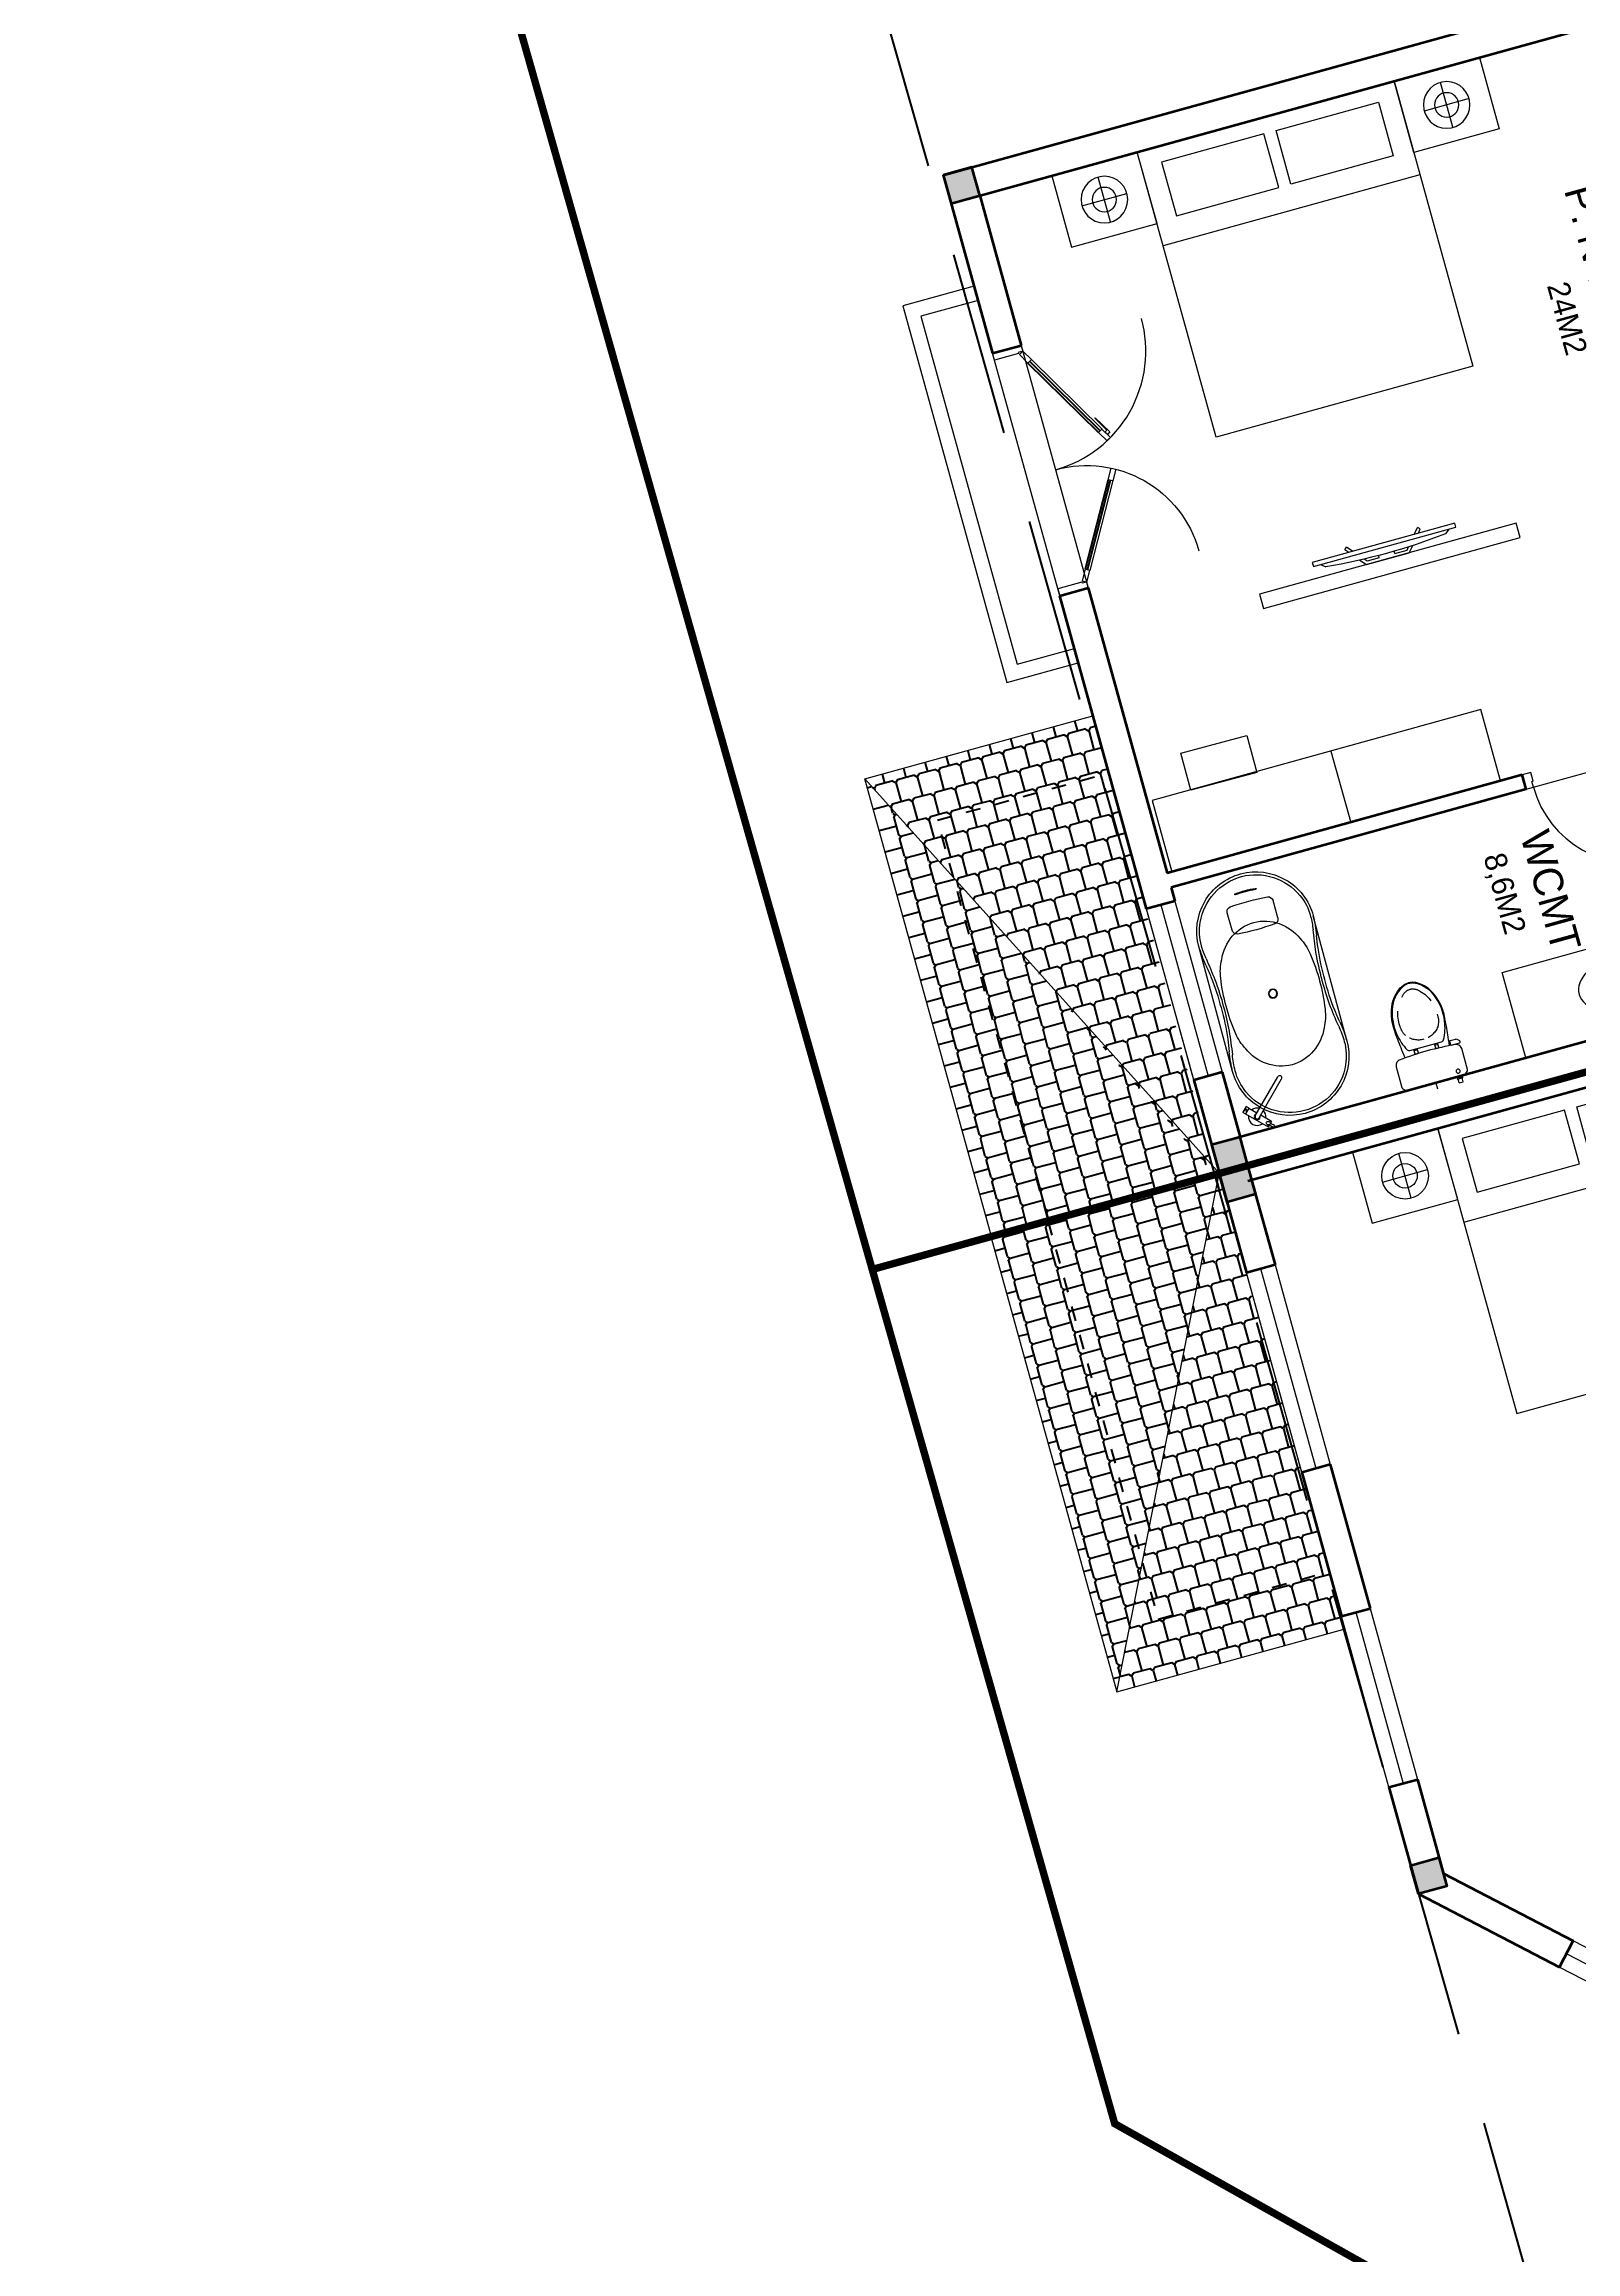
# Model space of a CAD drawing. Header units: metres. Extents: x 568332 to 569219, y 2065964 to 2066430.
# Drawn here: x 568431.95 to 568442.3, y 2066350.27 to 2066365.19 of the extents above; entities that cross this region are included whole.
import ezdxf

# ---------------------------------------------------------------- set-up
doc = ezdxf.new("R2010")
doc.units = ezdxf.units.M
for name, pattern in [('$AUDIT_BAD_LTYPE2', [0]), ('HIDDEN', [0.375, 0.25, -0.125]), ('xref-thap C (mb tang 32-2)$0$HIDDEN', [0.375, 0.25, -0.125])]:
    doc.linetypes.add(name, pattern=pattern)
doc.layers.get('0').update_dxf_attribs({"linetype": 'CONTINUOUS'})
doc.layers.get('DEFPOINTS').update_dxf_attribs({"linetype": 'CONTINUOUS'})
for name, color, linetype, lineweight in [('-CONCRETE', 1, 'CONTINUOUS', 35), ('-DIM', 9, 'CONTINUOUS', 13), ('-DOOR', 137, 'CONTINUOUS', 9), ('-FURNITURE', 46, 'CONTINUOUS', 9), ('-LINE1', 7, 'CONTINUOUS', 18), ('-LINE2', 252, 'CONTINUOUS', 9), ('-WALL', 4, 'CONTINUOUS', 35), ('TEXT25', 2, 'CONTINUOUS', 13)]:
    doc.layers.add(name, color=color, linetype=linetype, lineweight=lineweight)
for name, color, linetype in [('-RANH GIOI LO DAT', 12, 'CONTINUOUS'), ('13. NET HATCH', 252, 'CONTINUOUS'), ('APOLIC', 7, 'CONTINUOUS'), ('RANHGIOI', 2, 'HIDDEN')]:
    doc.layers.add(name, color=color, linetype=linetype)
doc.styles.add('SVN_AVO_thuong', font='')
doc.styles.add('T1', font='', dxfattribs={"height": 200})
doc.styles.get('SVN_AVO_thuong').set_extended_font_data('SVN-Avo')
doc.styles.get('T1').set_extended_font_data('VNgeometric Light')

# ---------------------------------------------------------------- blocks, each defined once
blk = doc.blocks.new('A$C8a974c9c')
for p, q in [((1750.087982669494, 2957.416116623174), (1750.087982669657, 2642.58393779996)), ((1592.671893257969, 2800.000027211493), (1907.504072081182, 2800.000027211652)), ((1342.999452652235, 2500.000027214177), (1342.999452652119, 700.000027214177)), ((1750.087982669345, 242.5839378051005), (1750.087982669549, 557.4161166283138)), ((1592.67189325784, 400.0000272168018), (1907.504072081053, 400.0000272166017))]:
    blk.add_line(p, q)
for points in [[(1999.999452652235, 3100.000027209127), (1500.176512686827, 3100.000027209127), (1500.176512686827, 2500.000027214177), (1999.999452652235, 2500.000027214177)], [(1890.999452652235, 2360.000027214177), (1514.499452652235, 2360.000027214177), (1514.499452652148, 1642.500027214177), (1890.999452652148, 1642.500027214177)], [(1890.99945265209, 840.000027214177), (1514.49945265209, 840.000027214177), (1514.499452652148, 1557.500027214177), (1890.999452652148, 1557.500027214177)], [(1999.999452652119, 100.0000272192265), (1500.17651268671, 100.0000272192265), (1500.17651268671, 700.000027214177), (1999.999452652119, 700.000027214177)]]:
    blk.add_lwpolyline(points, close=True)
blk.add_lwpolyline([(1999.999452652235, 2500.000027214177), (-0.0005473477649502456, 2500.000027214177), (-0.0005473478813655674, 700.000027214177), (1999.999452652119, 700.000027214177), (1999.999452652235, 2500.000027214177)])
for centre, radius in [((1750.087982669561, 2800.000027211581), 157.4160894116067), ((1750.087982669561, 2800.000027211581), 82.41608941160666), ((1750.087982669432, 400.0000272166926), 157.4160894116067), ((1750.087982669432, 400.0000272166926), 82.41608941160666)]:
    blk.add_circle(centre, radius)
blk = doc.blocks.new('A$C5C575821')
at = {"layer": '-CONCRETE'}
h = blk.add_hatch(color=256, dxfattribs=at)
h.dxf.hatch_style = 1
h.paths.add_polyline_path([(-0.00237559899687767, 200.0000000000146), (-0.00237559899687767, 1.455191522836685e-11), (199.9976244010031, 1.455191522836685e-11), (199.9976244010031, 200.0000000000146)])
blk.add_lwpolyline([(-0.00237559899687767, 1.455191522836685e-11), (199.9976244010031, 1.455191522836685e-11), (199.9976244010031, 200.0000000000146), (-0.00237559899687767, 200.0000000000146)], close=True, dxfattribs=at)
blk = doc.blocks.new('M41-T3')
at = {"layer": '13. NET HATCH'}
h = blk.add_hatch(dxfattribs=at)
h.set_pattern_fill('MAIGO-12', color=256, scale=300, angle=-0.3886114450592199)
h.set_pattern_definition([(359.6113885549408, (-37137.13903298441, 1641.299775480991), (76.01564947875212, 149.487862498343), [120, -30, 120, -30]), (89.61138855494079, (-37152.03695050508, 1656.401167918229), (-73.9809003114231, 150.5052370820075), [135, -165]), (44.61138855494077, (-37167.13834294246, 1641.503250397742), (76.0156494801983, 149.4878625011869), [21.21320343600001, -403.0508652000001]), (134.6113885549408, (-37137.13903298441, 1641.299775480991), (-73.98090031283057, 150.5052370848708), [21.213203436, -403.0508652])])
h.paths.add_polyline_path([(195374.6693535397, -1631728.847600698), (194525.1257469355, -1631303.001229608), (194264.6186787314, -1631172.418186224), (194264.7058203623, -1632372.417588839), (196976.6253839931, -1632531.851892547), (196244.2080881338, -1632164.716827153)])
h.paths.add_polyline_path([(194264.7058203623, -1632372.417588839), (194264.7348676304, -1632772.418186224), (197456.5438999855, -1632772.418188221), (196976.6253839931, -1632531.851892547)])
h = blk.add_hatch(dxfattribs=at)
h.set_pattern_fill('MAIGO-12', color=256, scale=300, angle=269.6113885549408)
h.set_pattern_definition([(269.6113885549407, (-37227.74738760872, 1551.912270356901), (149.487862498343, -76.01564947875215), [120, -29.99999999999999, 120, -29.99999999999999]), (359.6113885549408, (-37212.64599517133, 1566.810187877622), (150.5052370820075, 73.98090031142307), [135, -165]), (314.6113885549408, (-37227.543912692, 1581.911580315093), (149.4878625011869, -76.01564948019833), [21.213203436, -403.0508652]), (44.61138855494077, (-37227.74738760872, 1551.912270356901), (150.5052370848708, 73.98090031283054), [21.21320343600001, -403.0508652000001])])
h.paths.add_polyline_path([(196976.6253839931, -1632531.851892547), (197456.5438999855, -1632772.418188221), (197456.5439009868, -1631172.418188221), (197056.5439009868, -1631172.418187971)])
h.paths.add_polyline_path([(197056.5439009868, -1631172.418187971), (196730.5824399553, -1631172.418187767), (194264.6186871263, -1631172.533789743), (196136.7559856068, -1632110.854862244), (196976.6253839931, -1632531.851892547)])
at = {"layer": '-DOOR'}
blk.add_line((196730.5824399553, -1631172.418187767), (194590.5824399554, -1631172.418186427), dxfattribs=at)
blk.add_lwpolyline([(200714.4010412867, -1629367.188031755), (199899.2655435106, -1630247.843537764), (200046.0414611874, -1630383.699454051), (200861.1769589635, -1629503.043948042)], close=True, dxfattribs=at)
for points in [[(200787.7890001251, -1629435.115989898), (199972.6535024042, -1630315.771495959)], [(194960.5824400807, -1630972.418186659), (196360.5824400807, -1630972.418187572)], [(197369.2682337353, -1630972.418188167), (198569.2958360437, -1630972.418188918)], [(196360.5824400181, -1631072.418187554), (194960.582440018, -1631072.418186676)], [(197368.5899684118, -1631072.418188166), (198568.6175707202, -1631072.418188917)], [(196360.5824399553, -1631172.418187535), (194960.5824399553, -1631172.418186659)], [(198567.9393053967, -1631172.418188917), (197367.9117030883, -1631172.418188166)]]:
    blk.add_lwpolyline(points, dxfattribs=at)
at = {"layer": '-LINE1'}
for p, q in [((194264.6186787314, -1631172.418186224), (194264.7348676304, -1632772.418186224)), ((197456.5438999855, -1632772.418188221), (197456.5439009868, -1631172.418188222)), ((194264.7348676304, -1632772.418186224), (197456.5438999855, -1632772.418188221))]:
    blk.add_line(p, q, dxfattribs=at)
blk.add_lwpolyline([(197456.5438999855, -1632772.418188221), (194264.6186787314, -1631172.418186224)], dxfattribs=at)
at = {"layer": '-RANH GIOI LO DAT', "linetype": 'HIDDEN', "ltscale": 10, "const_width": 50.00000000000001}
blk.add_lwpolyline([(194264.7348678112, -1615664.928446054), (194264.7348673344, -1633604.640497446), (200264.8498737812, -1633563.943802118), (205264.7348668575, -1628530.031318903), (205264.7348670959, -1615664.928446054)], close=True, dxfattribs=at)
at = {"layer": '-WALL'}
for p, q in [((194264.7348676304, -1631172.418186224), (194264.734867609, -1617664.925159693)), ((194364.734867609, -1630999.582330684), (194364.734867609, -1626514.760981833)), ((199228.050712373, -1630973.0101369), (199899.2655435106, -1630247.843537764)), ((199316.0027178377, -1631172.418189385), (200046.0414611874, -1630383.699454051)), ((194365.9775095708, -1630972.418186287), (194960.5824400807, -1630972.418186659)), ((196360.5824400807, -1630972.418187535), (197369.2682337353, -1630972.418188167)), ((198569.2958360437, -1630972.418188918), (199229.4052199547, -1630972.418189331)), ((194264.6186787315, -1631172.418186224), (194960.5824399553, -1631172.418186659)), ((196360.5824399556, -1631172.418187535), (197367.9117030883, -1631172.418188166)), ((198567.9393053967, -1631172.418188917), (199316.0027178377, -1631172.418189385))]:
    blk.add_line(p, q, dxfattribs=at)
for points in [[(200046.0414612147, -1630383.699454077), (199899.2655435381, -1630247.84353779)], [(194960.5824400807, -1630972.418186659), (194960.5824399554, -1631172.418186657)], [(196360.5824400807, -1630972.418187572), (196360.5824399556, -1631172.418187535)], [(197367.9117030883, -1631172.418188166), (197369.2682337353, -1630972.418188167)], [(198567.9393053967, -1631172.418188917), (198569.2958360437, -1630972.418188918)]]:
    blk.add_lwpolyline(points, dxfattribs=at)
at = {"layer": 'DEFPOINTS', "linetype": 'HIDDEN', "ltscale": 5}
for p, q in [((197056.5439002358, -1632372.418187971), (197056.5439009868, -1631172.418187971)), ((194264.7058203623, -1632372.417588839), (197056.5439002358, -1632372.418187971))]:
    blk.add_line(p, q, dxfattribs=at)
at = {"layer": '-FURNITURE', "rotation": 180}
blk.add_blockref('A$C8a974c9c', (196364.7343201977, -1627165.544855847), dxfattribs=at)
at = {"layer": '-WALL', "xscale": -1}
for p in [(194464.6163031324, -1631172.418186224), (199316.0040176041, -1631172.418187804)]:
    blk.add_blockref('A$C5C575821', p, dxfattribs=at)
blk = doc.blocks.new('A$C52EE6B0C')
for p, q in [((-17.20769670707523, 15.73427220259327), (17.21740616677562, 15.73427220259327)), ((-17.20769664159161, -15.76179078378482), (17.25286010079435, -15.76177874789573))]:
    blk.add_line(p, q)
for radius in [1.2047244094, 1.0625984252]:
    blk.add_circle((0.004854760598391294, -0.01375929062487558), radius)
for centre, radius, start, end in [((-17.24314525874797, -0.01207868778146803), 15.74633857169191, 90.00004679933201, 180.0060212317107), ((-17.21041953764507, 0.001682114729192108), 15.03342542002128, 114.0143397923319, 180.0588324882195), ((-17.25508472573711, 0.1019342582440004), 14.92367355756088, 89.89259614786677, 114.0143398310184), ((-18.18116453613038, -21.56814891623799), 37.31420158923805, 80.32537186998005, 88.55949406869577), ((-17.85723445771146, -16.41196067107376), 31.44385665188106, 80.95530103647799, 88.85173392611411), ((3.492732717044419, 116.0118507486186), 102.6900642221361, 260.8064278436171, 264.356453546728), ((-5.419667109847069, -2.205582012422383), 14.69270855791083, 98.51976196149644, 117.8512947361469), ((10.00461303815246, 158.7953360565007), 145.2428134353977, 261.321760178495, 262.6566174950622), ((-0.8758374273893423, 77.0744670072454), 62.80248494290996, 262.9722866301048, 270.8034968767962), ((-0.2559751088847406, -36.67531980102649), 49.54707038386372, 89.69837733597764, 98.51976196149644), ((-0.4392543211579323, 89.40770245710155), 75.83928513553873, 265.3361413481834, 270.3355216603239), ((0.8855469487607479, 77.0744670072454), 62.80248494290996, 269.1965031232039, 277.0277133698951), ((0.5786736126174219, 84.46415005414747), 70.89675459107134, 269.5362586194438, 275.7509718273354), ((0.26568463028525, -36.67531980102649), 49.54707038386372, 81.48023803850357, 90.30162266402236), ((5.429376631247578, -2.205582012422383), 14.69270855791083, 62.14870526385309, 81.48023803850357), ((-18.4352474148327, 226.8786012548953), 214.5500408366301, 276.9922117853802, 278.5967700074263), ((-9.994903516751947, 158.7953360565007), 145.2428134353977, 277.3433825049378, 278.678239821505), ((18.19087405753089, -21.56814891623799), 37.31420158923805, 91.44050593130423, 99.67462813001998), ((17.49661970126908, -11.01489087357186), 26.04177352760918, 90.57161639594337, 98.52623542419117), ((17.38028173809289, 0.6458196171442978), 14.38048270410287, 65.5240217261104, 90.57161639594337), ((17.25285478011938, -0.01207868778146803), 15.74633857169191, 359.9939787682893, 89.999953200668), ((17.03142645675689, -0.1205247127218172), 15.22249436628161, 0.4018525137937155, 65.5240217261104), ((-7.450100970658241, -0.4025184732163325), 12.18724008712164, 113.3669392692271, 178.1720206420629), ((7.459810492087854, -0.4025184732163325), 12.18724008712164, 1.827979357937088, 66.63306073077288), ((28.29923964393674, 2.770475775178056), 0.2863587186237817, 160.8078893687392, 185.677575747249), ((1.032724158198107, 0.0596931052277796), 27.11457574387047, 359.8447870516113, 5.677575747249001), ((28.14528837171383, 2.82406351249665), 0.1233475539422422, 123.474108831765, 160.8078893687392), ((28.11764562025201, 2.865868186636362), 0.07323016681635565, 85.79124561711077, 123.474108831765), ((28.11499697584077, 2.829875804425683), 0.1093198730242431, 39.09426345110634, 85.79124561711077), ((27.9923979784362, 2.718469867249951), 0.2748749163090767, 4.941295606222266, 41.00239497281166), ((1.841417531803017, 0.05082119413418695), 26.56153366930607, 359.8606935406443, 5.815426488843808), ((-17.24314525874797, -0.01544044824549928), 15.74633857169191, 179.9939787682893, 269.999953200668), ((-17.21041951692314, -0.02920073014684021), 15.03342545060523, 179.9411309193374, 245.9856601689816), ((-7.450100970658241, 0.3749993371893652), 12.18724008712164, 181.8279793579371, 246.6330607307729), ((7.459810492087854, 0.3749993371893652), 12.18724008712164, 293.3669392692271, 358.1720206420629), ((17.25285478011938, -0.01544044824549928), 15.74633857169191, 270.000046799332, 0.006021231710728335), ((17.0314264257031, 0.09300610912032425), 15.22249441194929, 294.4759783475301, 359.5981396082714), ((28.29923964393674, -2.797994911205024), 0.2863587186237817, 174.322424252751, 199.1921106312608), ((1.032724158198107, -0.08721224125474691), 27.11457574387047, 354.322424252751, 0.1552129483886985), ((28.14528837171383, -2.851582648523618), 0.1233475539422422, 199.1921106312608, 236.525891168235), ((28.11764562025201, -2.89338732266333), 0.07323016681635565, 236.525891168235, 274.2087543828892), ((28.11499697584077, -2.85739494045265), 0.1093198730242431, 274.2087543828892, 320.9057365488936), ((27.9923979784362, -2.745989003276918), 0.2748749163090767, 318.9976050271883, 355.0587043937777), ((1.841417531803017, -0.07834033016115427), 26.56153366930607, 354.1845735111562, 0.1393064593556944), ((-5.419667109847069, 2.178062876395416), 14.69270855791083, 242.1487052638531, 261.4802380385036), ((5.429376631247578, 2.178062876395416), 14.69270855791083, 278.5197619614964, 297.8512947361469), ((-17.25508472573711, -0.1294528978760354), 14.92367355756088, 245.9856601689816, 270.1074038521332), ((-18.18116453613038, 21.54062978021102), 37.31420158923805, 271.4405059313042, 279.6746281300199), ((-17.85723445771146, 16.38444203144172), 31.44385665188106, 271.1482660738859, 279.044698963522), ((3.492732717044419, -116.0393693881924), 102.6900642221361, 95.64354645327202, 99.19357215638293), ((10.00461303815246, -158.8228551925276), 145.2428134353977, 97.3433825049378, 98.67823982150497), ((-0.8758374273893423, -77.10198614327237), 62.80248494290996, 89.19650312320385, 97.02771336989514), ((-0.2559751088847406, 36.64780066499952), 49.54707038386372, 261.4802380385036, 270.3016226640223), ((-0.4392543211579323, -89.43522109673359), 75.83928513553873, 89.66447833967614, 94.66385865181664), ((0.26568463028525, 36.64780066499952), 49.54707038386372, 269.6983773359776, 278.5197619614964), ((0.5786736126174219, -84.4916686937795), 70.89675459107134, 84.24902817266455, 90.4637413805562), ((0.8855469487607479, -77.10198614327237), 62.80248494290996, 82.97228663010486, 90.80349687679617), ((-18.4352474148327, -226.9061198945274), 214.5500408366301, 81.40322999257371, 83.00778821461982), ((-9.994903516751947, -158.8228551925276), 145.2428134353977, 81.32176017849503, 82.65661749506219), ((18.19087405753089, 21.54062978021102), 37.31420158923805, 260.32537186998, 268.5594940686958), ((17.49661970126908, 10.98737223393982), 26.04177352760918, 261.4737645758088, 269.4283836040566), ((17.38028173809289, -0.6733382567763329), 14.38048270410287, 269.4283836040566, 294.4759782738896)]:
    blk.add_arc(centre, radius, start, end)
at = {"layer": 'DEFPOINTS'}
for tag, p in [('MODELNUMBER', (0, 0)), ('TRADENAME', (0, -0.001666666648816317)), ('PRODUCT', (0, -0.003333333355840296)), ('MATERIAL', (0, -0.005000000004656613))]:
    blk.add_attdef(tag, p, '', height=0.001, dxfattribs=at)
blk = doc.blocks.new('A$C4D835AF5')
at = {"layer": '-FURNITURE', "ltscale": 8}
for p, q in [((-3.937007874133997, 0.3346456687140744), (-3.937007874133997, 0.8661417323164642)), ((-3.856363968050573, 0.3149606298829895), (-3.917322834720835, 0.3149606298829895)), ((3.14960629917914, 0.905511811026372), (-3.897637795307674, 0.905511811026372)), ((-3.549881889834069, 0.4615121080132667), (-3.549881889834069, 0.4918150943994988)), ((-3.339881889871322, 0.4918150943994988), (-3.339881889871322, 0.4615121080132667)), ((-0.5905511811724864, 0), (-0.5905511811724864, -12.08661417319672)), ((0.5905511810560711, 0), (0.5905511810560711, -12.08661417319672)), ((3.14960629917914, -0.9055118109972682), (3.14960629917914, 0.905511811026372)), ((3.169291338417679, 0.8956692913197912), (3.14960629917914, 0.8956692913197912)), ((3.169291338417679, -0.8956692912906874), (3.169291338417679, 0.8956692913197912)), ((3.188976377830841, 0.905511811026372), (3.976377952611074, 0.905511811026372)), ((3.996062992024235, -0.8858222072885837), (3.996062992024235, 0.8858183881966397)), ((-3.937007874133997, -0.8661417323164642), (-3.937007874133997, -0.3346456698782276)), ((-3.859123134170659, -0.3149606298829895), (-3.917322834720835, -0.3149606298829895)), ((-0.5905511811724864, -0.9055118109972682), (-3.897637795307674, -0.9055118109972682)), ((-3.702086295757908, -0.4482994973659515), (-3.703305563307367, -0.4183928251150064)), ((-3.626116961007938, -0.4552132484968752), (-3.624325704469811, -0.4472871391335502)), ((-3.592593900160864, -0.4693618138844613), (-3.593808271281887, -0.4553162374941166)), ((-3.516390349017456, -0.4728221969853621), (-3.515662283170968, -0.4687519224826247)), ((-3.483023508393671, -0.4913916403020266), (-3.485677747870795, -0.4713251190551091)), ((-3.406740271369927, -0.4913916403020266), (-3.404085924616084, -0.4713243082514964)), ((-3.373373430629726, -0.4728221969853621), (-3.374101741297636, -0.4687505542242434)), ((-3.297169879544526, -0.4693618138844613), (-3.295955249399412, -0.4553132418950554)), ((-3.263646818697453, -0.4552132484968752), (-3.265438825008459, -0.4472838216461241)), ((-3.187677483947482, -0.4482994973659515), (-3.186458005278837, -0.4183876432944089)), ((3.14960629917914, -0.9055118109972682), (0.5905511810560711, -0.9055118109972682)), ((3.169291338417679, -0.8956692912906874), (3.14960629917914, -0.8956692912906874)), ((3.188976377830841, -0.9055118109972682), (3.976377952611074, -0.9055118109972682))]:
    blk.add_line(p, q, dxfattribs=at)
for radius in [0.3110236219999999, 0.264425112]:
    blk.add_circle((3.582677165279165, 0), radius, dxfattribs=at)
for centre, radius, start, end in [((-5.172746209602337, -0.009833991935011), 0.2398274364867001, 175.3988683949836, 267.683684738816), ((-5.162281866127159, 0.001097322150599211), 0.2496571373087167, 92.26055198415715, 178.0931381794738), ((-5.411562051915098, -2528.914153773454), 2529.164725280366, 89.9660810117202, 89.99457585702427), ((-3.897637795307674, 0.8661417323164642), 0.03937007869999999, 90, 180), ((-3.917322834720835, 0.334645669296151), 0.0196850394, 180, 270), ((-3.444696608930826, -0.1800324727082625), 0.6800319107999998, 90.0155575041171, 98.89806549202986), ((-3.445067178807221, -0.1800325420044828), 0.6800319804999999, 81.10193476241767, 89.98433540355451), ((-5.820766091346741e-11, 0), 2.3622047244, 22.54031043733562, 157.4596895626644), ((-5.820766091346741e-11, 0), 0.7874015747999998, 318.5903779145428, 221.4096220854572), ((-5.820766091346741e-11, 0), 0.5905511810999999, 0, 180), ((3.188976377830841, 0.8858267717296258), 0.0196850394, 90, 180), ((3.976377952611074, 0.8858267717296258), 0.0196850394, 0, 90), ((-4.563514047302306, 275.4393603570643), 275.6895205756396, 269.8713704548476, 270.134413801293), ((-3.917322834720835, -0.334645669296151), 0.0196850394, 90, 180), ((-3.897637795307674, -0.8661417323164642), 0.03937007869999999, 180, 270), ((-3.69050836347742, -0.4472920451080427), 0.01162168131717254, 184.9730588167124, 258.0340652050838), ((-3.646140178490896, -0.2514027326542418), 0.2124717066311285, 257.2815863172942, 272.5837431166033), ((-3.637047897733282, -0.4523756541602779), 0.01129324217511807, 272.4656825237923, 345.4476281752974), ((-3.581550852512009, -0.4681202150823083), 0.01111262650185997, 186.4149760746678, 247.4426638316044), ((-3.544597993255593, -0.2922010583861265), 0.190689105969796, 257.5175194414243, 274.7853332085882), ((-3.528885980602354, -0.4692233995883726), 0.01300354377461912, 270.8627506118385, 343.9333648868276), ((-3.471052158158273, -0.4887641616223846), 0.01225629918881619, 192.3790292665462, 260.142289403178), ((-3.445049900154117, -0.295684714539675), 0.2070703525339242, 262.2005895473907, 277.9341143868692), ((-3.417906698421575, -0.4895470514893532), 0.01131775609399448, 277.3077516790804, 350.6199838641652), ((-3.361692738719285, -0.4698820120247547), 0.01204505090893129, 194.128595859641, 259.0416995531207), ((-3.342932183295488, -0.2742454641556833), 0.2085271705549764, 264.2062775251951, 279.0284077801071), ((-3.310024282021914, -0.4671465401770547), 0.01304389132053663, 269.1875638990808, 350.2219325995679), ((-3.252893783501349, -0.4524938771792222), 0.01109156189044463, 194.1921654394817, 261.8514003855582), ((-3.243402015476022, -0.2392133744724561), 0.2245328352159587, 267.1755962354845, 281.6727780298017), ((-3.20032295252895, -0.4465554517519195), 0.01276517026006314, 280.6032237323427, 352.1473828500294), ((-5.820766091346741e-11, 0), 2.3622047244, 202.5403104373356, 255.4906014981622), ((-5.820766091346741e-11, 0), 2.3622047244, 284.5092583305358, 337.4596895626644), ((3.188976377830841, -0.8858267716132104), 0.0196850394, 180, 270), ((3.976377952611074, -0.8858267716132104), 0.0196850394, 270, 0), ((-5.820766091346741e-11, -12.08661417319672), 0.5905511810999999, 180, 0)]:
    blk.add_arc(centre, radius, start, end, dxfattribs=at)
blk.add_ellipse((-3.444881830888335, -0.001299991592532024), major_axis=(0.5549964930499999, 1.979270000163069e-05), ratio=0.8491940411667758, dxfattribs=at)
for tag, p in [('TRADENAME', (-0.004336408572271466, 0.006709126027999446)), ('MODELNUMBER', (-0.004336408572271466, 0.008375792705919594)), ('PRODUCT', (-0.004336408572271466, 0.005042459379183128)), ('MATERIAL', (-0.004336408572271466, 0.003375792701262981))]:
    blk.add_attdef(tag, p, '', height=0.0009999999999999998, dxfattribs=at)
blk = doc.blocks.new('A$C06914B9D')
at = {"layer": '-FURNITURE', "ltscale": 5}
for p, q in [((294.6599550954998, -1372.946706551127), (294.593063864857, -1495.269907747395)), ((614.665790906176, -1373.70155921299), (614.5996415428817, -1494.51505508367))]:
    blk.add_line(p, q, dxfattribs=at)
for centre, radius, start, end in [((328.8346441350877, -1372.66104604397), 34.19417278572232, 97.79750243114067, 180.4786434526077), ((449.6535268053412, -3017.262859358452), 1683.161974464355, 85.38531070553488, 94.27462811831235), ((580.4543413612992, -1373.438239138573), 34.19417278572232, 359.5587913520952, 82.23993242046836), ((328.802044255659, -1495.589171717875), 34.19417278572232, 179.4650466896836, 262.14618768116), ((449.2141993120313, 149.0575992399827), 1683.174451148718, 265.7381508570538, 274.6274353096679), ((580.4225383251905, -1494.74476924073), 34.19417278572232, 277.7037576780962, 0.384898782282091)]:
    blk.add_arc(centre, radius, start, end, dxfattribs=at)
at = {"layer": '-FURNITURE', "ltscale": 8}
ref = blk.add_blockref('A$C4D835AF5', (131.1496618650854, -111.8140449207276), dxfattribs=dict(at, xscale=-25.08682081009749, yscale=25.08682081009749, zscale=25.08682081009749, rotation=45.00000000000001))
ref.add_attrib('MODELNUMBER', 'K-T97328-4', (131.0602679159492, -111.5708033395931), dxfattribs={"layer": 'DEFPOINTS', "height": 0.02508682081009749, "rotation": 224.9999999245364})
ref.add_attrib('TRADENAME', 'PURIST', (131.0898330230266, -111.6003684485331), dxfattribs={"layer": 'DEFPOINTS', "height": 0.02508682081009749, "rotation": 224.9999999245364})
ref.add_attrib('PRODUCT', 'BATH FILLER', (131.1193981114775, -111.6299335351214), dxfattribs={"layer": 'DEFPOINTS', "height": 0.02508682081009749, "rotation": 224.9999999245364})
ref.add_attrib('MATERIAL', 'PREMIUM MATERIALS', (131.1489632185549, -111.6594986421987), dxfattribs={"layer": 'DEFPOINTS', "height": 0.02508682081009749, "rotation": 224.9999999245364})
at = {"layer": '-FURNITURE'}
ref = blk.add_blockref('A$C52EE6B0C', (450.3224925715476, -887.8775309827179), dxfattribs=dict(at, xscale=25.39829667096628, yscale=25.39829667096628, zscale=25.39829667096628, rotation=270))
ref.add_attrib('MODELNUMBER', 'K-1800', (450.3224925715476, -887.8775309827179), dxfattribs={"layer": 'DEFPOINTS', "height": 0.02539829667096628, "rotation": 270})
ref.add_attrib('TRADENAME', 'ABRAZO', (450.2801620643586, -897.8758592382073), dxfattribs={"layer": 'DEFPOINTS', "height": 0.02539829667096628, "rotation": 270})
ref.add_attrib('PRODUCT', 'BATH', (450.2378315906972, -897.8758592456579), dxfattribs={"layer": 'DEFPOINTS', "height": 0.02539829667096628, "rotation": 270})
ref.add_attrib('MATERIAL', 'LITHOCAST', (450.1955010872334, -897.8758592493832), dxfattribs={"layer": 'DEFPOINTS', "height": 0.02539829667096628, "rotation": 270})
blk = doc.blocks.new('A$C18091ED7')
for p, q in [((9.957147995010018e-09, -42.13376978135784), (0, -3.786117304116488e-07)), ((146.1412317672475, -26.59467297248193), (179.181621938591, -26.59467296488583)), ((146.1412317672475, -26.59467297248193), (146.1412317680188, -30.17859706786112)), ((146.1412317680188, -30.17859706786112), (165.7503655985456, -30.17859706340823)), ((153.0594147269658, -36.79204952501459), (146.1412317680188, -30.17859706786112)), ((152.3191092506386, -2.717133611440659e-07), (152.3191092568413, -26.59467297093943)), ((152.3191092506386, -2.717133611440659e-07), (179.1816219322718, -2.654269337654114e-07)), ((153.0594147269658, -36.79204952501459), (165.7503656001572, -36.79204952192958)), ((153.0594147275151, -39.73033438943094), (153.0594147269658, -36.79204952501459)), ((153.0594147275151, -39.73033438943094), (178.4413164740145, -39.73033438349376)), ((153.0594147275151, -39.73033438943094), (178.4413164740145, -39.73033438349376)), ((153.0594147275151, -39.73033438943094), (153.0594147281554, -42.13376974494895)), ((185.3594994290725, -30.17859705851879), (165.7503655985456, -30.17859706340823)), ((178.4413164733487, -36.79204951884458), (165.7503656001572, -36.79204952192958)), ((185.3594994290725, -30.17859705851879), (178.4413164733487, -36.79204951884458)), ((178.4413164733487, -36.79204951884458), (178.4413164740145, -39.73033438349376)), ((178.4413164740145, -39.73033438349376), (178.4413164746547, -42.1337697392446)), ((179.1816219322718, -2.654269337654114e-07), (179.181621938591, -26.59467296488583)), ((179.181621938591, -26.59467296488583), (185.3594994283012, -26.59467296337243)), ((185.3594994283012, -26.59467296337243), (185.3594994290725, -30.17859705851879)), ((-83.25994817525861, -267.3592828898691), (-83.259948167517, -299.9634285944048)), ((-83.25994817257379, -278.4883151478134), (-83.25994817046012, -287.6388527823146)), ((-60.91100930959874, -290.0299398849311), (-83.25994816994717, -290.0299398901407)), ((-62.88950393904452, -265.3807882612164), (-81.28145355204106, -265.3807882657275)), ((-60.91100931491019, -267.3592828844266), (-60.91100930728498, -299.9634285889624)), ((60.9110093945892, -267.3592828557594), (60.9110094022144, -299.9634285600623)), ((60.91100939990065, -290.029939856031), (83.25994826024908, -290.0299398510542)), ((62.88950401780676, -265.3807882316178), (81.2814536308033, -265.3807882273395)), ((83.25994825493763, -267.3592828505498), (83.25994826256283, -299.9634285550856)), ((83.25994825750604, -278.488315108727), (83.2599482596197, -287.6388527429954)), ((165.3959958605519, -261.9873972070927), (165.3959958671003, -289.7349902229907)), ((167.8691141396885, -259.5142789271486), (228.0810223811895, -259.5142789128586)), ((167.8691141472664, -292.2081085020036), (206.7175896017579, -292.2081084926904)), ((230.5541406641933, -274.3229751045001), (230.5541406613593, -261.9873971916386))]:
    blk.add_line(p, q)
for points in [[(230.0000000517721, -218.5046414944518, -0.1374073801801567), (225.4781190853137, -234.6482587013161), (221.7949787454636, -240.7070387715066, -0.2360805181595358), (198.2560902649639, -255.4947853636986, -0.0519608230665726), (-198.2560901437319, -255.4947854572965, -0.236080518165078), (-221.7949786317113, -240.7070388760185), (-225.4781189743626, -234.6482588077488, -0.1374073801809237), (-229.9999999484608, -218.5046416030382), (-229.9999999831671, -71.98694829508895, -0.1989123673786679), (-226.3782021181105, -63.2431547633314), (-208.8906150607545, -45.75556769772083, -0.1989123673792025), (-200.1468215308087, -42.13376982865157), (9.971699910238385e-09, -42.13376978135784), (200.1468215506357, -42.13376973403501, -0.1989123673792025), (208.8906150822841, -45.75556759897154), (226.3782021480001, -63.24315465634572, -0.1989123673791691), (230.0000000170658, -71.98694818626973)], [(144.14367173758, -618.9627606730501, -0.2124047892419209), (26.30999211127346, -734.491494372196, -0.0276853236339062), (-0.5628229983012716, -738.609219571983, -0.0222792448073508), (-26.30999181118386, -734.4914943844487, -0.2124047892421136), (-144.1436714920528, -618.9627607410075, -0.1427957259999892), (-167.2376623962118, -428.0139674870588, -0.0930051380368448), (-127.9331820271946, -309.1271633332653, -0.2564387014614383), (-111.240849547703, -299.9634286007786), (4.746470949612558e-08, -299.9634285748762), (111.2408496426324, -299.9634285482753, -0.2564387014619951), (127.933182126606, -309.1271632729331, -0.0930051380368741), (167.2376625517572, -428.0139674081001, -0.1427957260000456)]]:
    blk.add_lwpolyline(points, format="xyb", close=True)
at = {"linetype": 'xref-thap C (mb tang 32-2)$0$HIDDEN', "ltscale": 100}
blk.add_lwpolyline([(61.00044987679576, -669.0176259216969, -0.1990312026443698), (1.417429302819073e-07, -698.769823720475, -0.1990312026443799), (-61.00044960746891, -669.0176259504806, -0.2189240232571595), (-131.9321382956405, -478.313622940972, -0.1537914605682739), (-112.4681372026971, -403.989815428853, -0.2367011859554165), (5.876427167095244e-08, -347.5870280214876, -0.2367011859554843), (112.4681373467611, -403.9898153757968, -0.1537914605681893), (131.9321384748619, -478.313622878748, -0.2189240232571754)], format="xyb", close=True, dxfattribs=at)
blk.add_circle((165.7503656100234, -78.39166221523192), 13.90362011701458)
for centre, radius, start, end in [((-81.28145355158267, -267.3592828894034), 1.978494623656905, 90.00000001354867, 180.0000000133402), ((-62.88950393858613, -267.3592828848923), 1.978494623656905, 1.334021322268115e-08, 90.00000001354867), ((62.88950401826514, -267.3592828552937), 1.978494623656905, 90.00000001354867, 180.0000000133402), ((81.28145363126168, -267.3592828510155), 1.978494623656905, 1.334021322268115e-08, 90.00000001354867), ((167.8691141402633, -261.9873972065106), 2.473118279571131, 90.00000001354867, 180.0000000133402), ((167.8691141466952, -289.7349902224087), 2.473118279571131, 180.0000000133402, 270.0000000135486), ((206.717589598069, -276.6690117186226), 15.53909677420133, 270.0000000135486, 306.4658507565522), ((168.3527972659103, -224.7572911087773), 80.08895368617857, 306.4658507565522, 320.3122930343796), ((228.0810223845983, -274.3229751050822), 2.473118279571131, 320.3122930343796, 1.334021322268115e-08)]:
    blk.add_arc(centre, radius, start, end)
for points, knots in [([(-155.6468228230951, -259.4535552573798), (-156.6353001506941, -267.2522313103836), (-164.2940232875517, -328.394745314552), (-169.1545302536251, -385.0939582949213), (-183.68571763406, -527.7705276800843), (-135.602968026873, -679.1126648240606), (-50.29344375100118, -735.2493608418445), (-19.70048385594782, -741.0901266933652), (1.531116140540689e-07, -743.6724421556864)], [130.6139379315478, 130.6139379315478, 130.6139379315478, 130.6139379315478, 152.8521090939923, 311.1293507817257, 417.703951170228, 561.3833927516608, 697.6926317810714, 710.812262267882, 710.812262267882, 710.812262267882, 710.812262267882]), ([(155.6468228994709, -259.4535551877343), (156.6353002305841, -267.2522312389628), (164.2940233960289, -328.3947452375724), (169.1545303888706, -385.0939582149149), (183.6857178367027, -527.7705275934422), (135.6029683008201, -679.1126647599449), (50.29344405157826, -735.2493608178338), (19.70048415924612, -741.0901266841101), (1.530679583083838e-07, -743.6724421554536)], [130.613937934949, 130.613937934949, 130.613937934949, 130.613937934949, 152.8521090939923, 311.1293507817257, 417.703951170228, 561.3833927516608, 697.6926317810714, 710.812262267882, 710.812262267882, 710.812262267882, 710.812262267882])]:
    blk.add_open_spline(points, degree=3, knots=knots)
blk = doc.blocks.new('Sink_Cicle')
blk.add_lwpolyline([(17.49999987077899, -50.00226151314564), (-17.49999987077899, -49.99773848685436), (-17.51615354442038, -252.2967581441626), (17.48384613892995, -252.3012811850058)], close=True)
blk.add_circle((0, -300), 17.5)
at = {"layer": 'DEFPOINTS'}
blk.add_line((0, -100), (0, 0), dxfattribs=at)
blk.add_wipeout([(17.499999870775355, -50.00226151314928), (-17.49999987078263, -49.99773848685436), (-17.516153544427652, -252.29675814416623), (17.48384613892631, -252.3012811850058)])
at = {"layer": '-FURNITURE', "linetype": 'Continuous'}
blk.add_ellipse((0, -300), major_axis=(-325, 0), ratio=0.5846153846153846, dxfattribs=at)
blk.add_line((-17.51421511289664, -237.2967582757119), (17.48578462866135, -237.3012813020032))
blk = doc.blocks.new('*U18')
at = {"linetype": '$AUDIT_BAD_LTYPE2'}
for p, q in [((70, 100), (69.99999999999999, 599.9999999999982)), ((89.99999999999999, 599.9999999999982), (90, 100))]:
    blk.add_line(p, q, dxfattribs=at)
for points in [[(49.99999999999999, 599.9999999999982), (89.99999999999999, 599.9999999999982), (89.99999999999999, 699.9999999999982), (49.99999999999999, 699.9999999999982), (49.99999999999999, 599.9999999999982)], [(49.99999999999999, 602.9059272893337), (50, 100)], [(50, 100), (90, 100), (90, 0), (50, 0), (50, 100)]]:
    blk.add_lwpolyline(points)
for points in [[(118.2698876160139, 494.5156181119073), (118.2698876160139, 664.1349438079906), (89.99999999999999, 664.1349438079906), (89.99999999999999, 635.8650561920058), (112.6159100928053, 635.8650561920058), (112.6159100928053, 494.5156181119073)], [(0, 0), (50, 0), (50, -40), (60, -40), (60, -100.0001724930698), (0, -100.0001724930698)], [(799.9999999999982, 7.105427357601134e-15), (749.9999999999982, 7.105427357601134e-15), (749.9999999999982, -40), (739.9999999999982, -40), (739.9999999999982, -100.0001724930698), (799.9999999999982, -100.0001724930698)]]:
    blk.add_lwpolyline(points, close=True)
at = {"linetype": '$AUDIT_BAD_LTYPE2', "ltscale": 0.3}
blk.add_arc((50, 0), 699.9999999999982, 0, 90, dxfattribs=at)
blk = doc.blocks.new('XR.MB.LM123$0$tvi 1')
blk.add_lwpolyline([(28.54445810673496, -2.291926648467779e-10), (28.54445810673496, -999.9999999999964), (-7.275957614183426e-12, -1000), (0, 0)], close=True)
for points in [[(28.54445810680045, -50.31958968611434), (52.37372755713295, -80.86315460130209)], [(-24.09820395050338, -235.5599978379832), (-39.09879504836863, -251.7939635238108)], [(0, -284.7849796677438), (-39.09879504836863, -251.7939635238108)], [(0, -255.9952397129928), (-24.09820395050338, -235.5599978379832)], [(69.66229681991535, -315.0836646851385), (111.1934016081432, -350.2927865858655), (111.193401608034, -649.712917566063), (69.68611289083492, -684.9110379843005)], [(89.09002233762294, -445.7449799550195), (89.09002233762294, -359.9578938602899), (70.91298945683957, -344.6203678706661)], [(89.09002233762294, -445.7449799550195), (73.49991829216015, -445.7449799550232)], [(89.09002233768115, -554.2550200447404), (89.09002233773936, -640.0421061392371), (70.91298945678864, -655.3796321293303)], [(89.09002233768115, -554.2550200447404), (73.49991829216015, -554.2550200447404)], [(0, -715.2150203320198), (-39.09879504836863, -748.2060364759491)], [(0, -744.004760287), (-24.09820395050338, -764.4400021620095)], [(-24.09820395050338, -764.4400021620095), (-39.09879504836863, -748.2060364759491)], [(28.54445810674224, -949.680410313882), (52.37372755713295, -919.1368453984578)]]:
    blk.add_lwpolyline(points)
blk.add_arc((-4025.16618952866, -499.9999999999964), 4099.025185406737, 354.1310878512652, 5.868912148527433)
blk = doc.blocks.new('*U280')
at = {"ltscale": 0.3}
for points in [[(1072.674700154433, 0, 0.4142135623730951), (50, 1022.674700154432, 0.4142135623730951)], [(1072.674700154433, 0, -0.4142135623730951), (2041.048088796201, 968.3733886417681, -0.4142135623730951)]]:
    blk.add_lwpolyline(points, format="xyb", dxfattribs=at)
for points in [[(851.5763366170432, 462.7903137218841), (136.6025403784439, 50.00000000000001)], [(849.0597297629282, 461.3373500772163), (869.0597297629282, 426.6963339258388), (955.662270141372, 476.6963339258389), (935.662270141372, 511.3373500772163), (849.0597297629282, 461.3373500772163)], [(1289.014674262052, 434.1866943208843), (1269.014674262052, 399.5456781695069), (1182.412133883608, 449.5456781695069), (1202.412133883608, 484.1866943208843), (1289.014674262052, 434.1866943208843)], [(1286.498067407937, 435.6396579655521), (1954.445548417757, 50)], [(136.6025403784439, 50.00000000000001), (156.6025403784439, 15.35898384862247), (70, -34.64101615137755), (50, 0), (136.6025403784439, 50.00000000000001)], [(1954.445548417757, 50), (1934.445548417757, 15.35898384862253), (2021.048088796201, -34.64101615137747), (2041.048088796201, 0), (1954.445548417757, 50)]]:
    blk.add_lwpolyline(points)
for points in [[(743.5726315373354, 433.0775999707701), (890.4672765629301, 517.8872628188117), (904.6022203709371, 493.4048219812125), (880.1197795333632, 479.2698781732201), (868.8118244869605, 498.8558308432944), (746.3996202989397, 428.1811118032451)], [(0, 0), (50, 0), (50, -40), (60, -40), (60, -245.9999999543969), (0, -245.9999999543969)], [(2091.048088796201, 0), (2041.048088796201, 0), (2041.048088796201, -40), (2031.048088796201, -40), (2031.048088796201, -245.9999999543969), (2091.048088796201, -245.9999999543969)]]:
    blk.add_lwpolyline(points, close=True)
at = {"layer": 'APOLIC', "linetype": '$AUDIT_BAD_LTYPE2'}
for p, q in [((146.6025403784439, 32.67949192431124), (859.0597297629282, 444.0168420015275)), ((869.0597297629282, 426.6963339258388), (156.6025403784439, 15.35898384862247)), ((1269.014674262052, 399.5456781695069), (1934.445548417757, 15.35898384862253)), ((1944.445548417757, 32.67949192431115), (1279.014674262052, 416.8661862451955))]:
    blk.add_line(p, q, dxfattribs=at)
blk = doc.blocks.new('M42-T3')
at = {"layer": '13. NET HATCH'}
h = blk.add_hatch(dxfattribs=at)
h.set_pattern_fill('MAIGO-12', color=256, scale=300, angle=269.6224606529348)
h.set_pattern_definition([(269.6224606529348, (-35144.89527032242, 1559.96632103296), (149.5025493181786, -75.9867603426121), [120, -30, 120, -30]), (359.6224606529348, (-35129.79675710856, 1574.867156537483), (150.4909378649969, 74.00998324897563), [135, -165]), (314.6224606529348, (-35144.69759261305, 1589.965669751167), (149.5025493210229, -75.98676034405774), [21.213203436, -403.0508652]), (44.62246065293481, (-35144.89527032242, 1559.96632103296), (150.4909378678599, 74.00998325038367), [21.21320343599999, -403.0508651999999])])
h.paths.add_polyline_path([(204251.4246713105, -1697856.604363505), (201927.2082937624, -1697821.423638144), (201443.1065085426, -1697821.517187881), (201523.4519252191, -1699182.083460787), (202363.4914647119, -1698762.951116505)])
h.paths.add_polyline_path([(201443.1065085426, -1697821.517187881), (201043.1065160112, -1697821.594485457), (201043.4157063122, -1699421.594455582), (201523.4519252191, -1699182.083460787)])
h = blk.add_hatch(dxfattribs=at)
h.set_pattern_fill('MAIGO-12', color=256, scale=300, angle=-0.3775393470651964)
h.set_pattern_definition([(359.6224606529348, (-35054.30419103938, 1649.371334059862), (75.98676034261207, 149.5025493181786), [120, -30, 120, -30]), (89.6224606529348, (-35069.20502654384, 1664.469847273547), (-74.00998324897566, 150.4909378649969), [135, -165]), (44.62246065293481, (-35084.3035397577, 1649.569011769257), (75.98676034405771, 149.5025493210229), [21.21320343599999, -403.0508651999999]), (134.6224606529348, (-35054.30419103938, 1649.371334059862), (-74.0099832503837, 150.4909378678599), [21.213203436, -403.0508652])])
h.paths.add_polyline_path([(204243.4027543728, -1699020.976070002), (204251.301136411, -1697822.326420348), (204103.873332656, -1697894.59873788), (203084.393287447, -1698403.261772427), (202222.8860664789, -1698833.105278791), (201523.4519252191, -1699182.083460787)])
h.paths.add_polyline_path([(204251.4246713105, -1699420.976586816), (204243.4027543728, -1699020.976070002), (201523.4519252191, -1699182.083460787), (201043.4157063122, -1699421.594455582)])
at = {"layer": '-DOOR'}
blk.add_line((204067.2082538051, -1697821.010096117), (201927.2082937624, -1697821.423638144), dxfattribs=at)
blk.add_lwpolyline([(198501.139666057, -1697622.085701416), (200201.1787308969, -1697621.757179166), (200201.2173796846, -1697821.757175432), (198501.1783148446, -1697822.085697682)], close=True, dxfattribs=at)
for points in [[(202397.1696361991, -1697621.332817227), (203597.1696137932, -1697621.100924501)], [(202397.1889605929, -1697721.332815361), (203597.188938187, -1697721.100922653)], [(203597.2082625808, -1697821.100920767), (202397.2082849867, -1697821.332813494)]]:
    blk.add_lwpolyline(points, dxfattribs=at)
at = {"layer": '-FURNITURE'}
for points in [[(203451.3110339905, -1694119.061550885), (204051.3110339905, -1694119.061550885), (204051.3110339905, -1695619.061550885), (203451.3110339905, -1695619.061550885)], [(200551.2905416314, -1696517.505427167), (200651.2905416314, -1696517.505427167), (200651.2905416314, -1694717.505427167), (200551.2905416314, -1694717.505427167)], [(201701.4246713105, -1697588.344760217), (202201.4246713105, -1697588.344760217), (202201.4246713105, -1695285.102385922), (201701.4246713105, -1695285.102385922)], [(201704.6938994838, -1697317.791418866), (201445.5192045098, -1697316.083613123), (201448.5614612724, -1696854.394119622), (201707.7361562464, -1696856.101925365)]]:
    blk.add_lwpolyline(points, close=True, dxfattribs=at)
blk.add_lwpolyline([(201701.4246713105, -1696334.916070265), (202201.4246713105, -1696334.916070265)], dxfattribs=at)
at = {"layer": '-LINE1'}
for p, q in [((198031.1783236203, -1697822.176522333), (198031.274950232, -1698322.200540594)), ((198131.1783224123, -1697822.160609284), (198131.2556236248, -1698222.179425337)), ((200571.2946654975, -1698221.660551968), (200571.2173734354, -1697821.689086523)), ((200671.3139876909, -1698321.639502103), (200671.2173709089, -1697821.666350783)), ((201043.4157063122, -1699421.594455582), (201043.1065160112, -1697821.594485457)), ((204251.3100446261, -1697820.974519561), (204251.4246713105, -1699420.976586816)), ((198131.2556236248, -1698222.179425337), (200571.2946654975, -1698221.660551968)), ((198031.274950232, -1698322.200540594), (200671.3139876909, -1698321.639502103)), ((204251.4246713105, -1699420.976586816), (201043.4157063122, -1699421.594455582))]:
    blk.add_line(p, q, dxfattribs=at)
blk.add_lwpolyline([(201043.4157063122, -1699421.594455582), (204251.4335850468, -1697820.974495687)], dxfattribs=at)
at = {"layer": '-LINE2'}
blk.add_line((202301.4246713105, -1695132.013192843), (202301.4246713105, -1694332.013192843), dxfattribs=at)
at = {"layer": '-RANH GIOI LO DAT', "linetype": 'HIDDEN', "ltscale": 10, "const_width": 50}
blk.add_lwpolyline([(195251.4246717873, -1682316.943755508), (195251.4246708485, -1700317.699679256), (204251.4246713105, -1700256.6558069), (204251.4246713105, -1682316.943755031)], close=True, dxfattribs=at)
at = {"layer": '-WALL'}
for p, q in [((204251.4246713105, -1684319.042819391), (204251.4246713105, -1697856.604363505)), ((197251.4088725122, -1697822.327208055), (197251.4744591738, -1692119.07246501)), ((197451.4246713105, -1697702.721800863), (197451.4246713105, -1692569.061550885)), ((202201.4246713105, -1695132.013192843), (202201.4246713105, -1697621.370643756)), ((202301.4246713105, -1695132.013192843), (202201.4246713105, -1695132.013192843)), ((202301.4246713105, -1695132.013192843), (202301.4246713105, -1697621.351319362)), ((197451.4088725122, -1697622.085701416), (198501.139666057, -1697622.085701416)), ((200201.1787308969, -1697621.757179166), (202201.4246713105, -1697621.370643756)), ((202301.4246713105, -1697621.351319361), (202397.1696361991, -1697621.332817227)), ((202397.1696361991, -1697621.332817227), (202397.2082849867, -1697821.332813494)), ((203597.1696137932, -1697621.100924502), (204052.7468701054, -1697621.012886957)), ((197251.2727022854, -1697822.327234369), (198501.1783148446, -1697822.085697682)), ((202397.2082849867, -1697821.332813494), (200201.2173796846, -1697821.757175432)), ((203597.2082625808, -1697821.100920767), (204251.4335850468, -1697820.974495687))]:
    blk.add_line(p, q, dxfattribs=at)
for points in [[(198501.1783148446, -1697822.085697682), (198501.139666057, -1697622.085701416)], [(200201.2173796846, -1697821.757175432), (200201.1787308969, -1697621.757179166)], [(203597.1696137932, -1697621.100924538), (203597.2082625808, -1697821.100920768)]]:
    blk.add_lwpolyline(points, dxfattribs=at)
at = {"layer": 'DEFPOINTS', "linetype": 'HIDDEN', "ltscale": 5}
for p, q in [((201443.3384012683, -1699021.517165475), (201443.1065085426, -1697821.517187882)), ((204243.4027543728, -1699020.976070002), (201443.3384012683, -1699021.517165475))]:
    blk.add_line(p, q, dxfattribs=at)
at = {"layer": '-DOOR', "rotation": 270}
blk.add_blockref('*U18', (202301.4246713105, -1694332.013192843), dxfattribs=at)
at = {"layer": '-DOOR', "xscale": 0.8130081300813006, "yscale": 0.8130081300813006, "zscale": 0.8130081300813006, "rotation": 0.01107206208417656}
blk.add_blockref('*U280', (198501.1396660572, -1697622.085701453), dxfattribs=at)
at = {"layer": '-FURNITURE', "xscale": -1}
blk.add_blockref('A$C8a974c9c', (199451.4241239615, -1697217.505454381), dxfattribs=at)
at = {"layer": '-FURNITURE', "extrusion": (0, 0, -1), "rotation": 179.9963102775916}
blk.add_blockref('XR.MB.LM123$0$tvi 1', (-200440.1293393397, -1696117.515438817), dxfattribs=at)
at = {"layer": '-FURNITURE', "xscale": -1, "rotation": 269.9963422654919}
blk.add_blockref('A$C18091ED7', (204093.5584410919, -1696249.008324609), dxfattribs=at)
at = {"layer": '-WALL'}
for p in [(197251.4112481112, -1697822.327208055), (204051.4270469095, -1697822.327234369)]:
    blk.add_blockref('A$C5C575821', p, dxfattribs=at)
at = {"xscale": -1, "rotation": 269.6224606529348}
blk.add_blockref('A$C06914B9D', (204061.5134639938, -1697605.999477788), dxfattribs=at)
at = {"layer": 'TEXT25'}
for s, height, style, p in [('P. NGỦ MASTER', 200, 'SVN_AVO_thuong', (198467.6601222397, -1693807.438505998)), ('24M2', 150, 'T1', (199058.0295818718, -1694090.706892371)), ('WCMT', 200, 'SVN_AVO_thuong', (202592.2986430491, -1695255.317405283)), ('8,6M2', 150, 'T1', (202663.6613351672, -1695532.959590845))]:
    blk.add_text(s, height=height, rotation=359.9999999899487, dxfattribs=dict(at, style=style)).set_placement(p)
at = {"layer": '-FURNITURE', "xscale": -1, "rotation": 269.9963422654919}
blk.add_blockref('Sink_Cicle', (204032.8761408526, -1694832.413545236), dxfattribs=at)
at = {"layer": '-WALL'}
blk.add_line((204051.4246713105, -1693169.061550885), (204051.4246713105, -1697657.956293642), dxfattribs=at)

msp = doc.modelspace()

# ---------------------------------------------------------------- block references
at = {"layer": '-DIM', "xscale": 0.001, "yscale": 0.001, "zscale": 0.001, "rotation": 285.4590240793294}
msp.add_blockref('M41-T3', (569960.2636629492, 2066979.582005315), dxfattribs=at)

# ---------------------------------------------------------------- next in the draw order: block references
at = {"layer": '-DIM', "xscale": 0.001, "yscale": 0.001, "zscale": 0.001, "rotation": 285.4590240819714}
msp.add_blockref('M42-T3', (570021.8423529998, 2067006.973428244), dxfattribs=at)

# ---------------------------------------------------------------- next in the draw order: linework, layer by layer
at = {"layer": 'RANHGIOI', "color": 12, "ltscale": 5}
msp.add_line((568431.9458242115, 2066385.411296499), (568442.9854828239, 2066346.52141048), dxfattribs=at)

doc.saveas('drawing.dxf')
